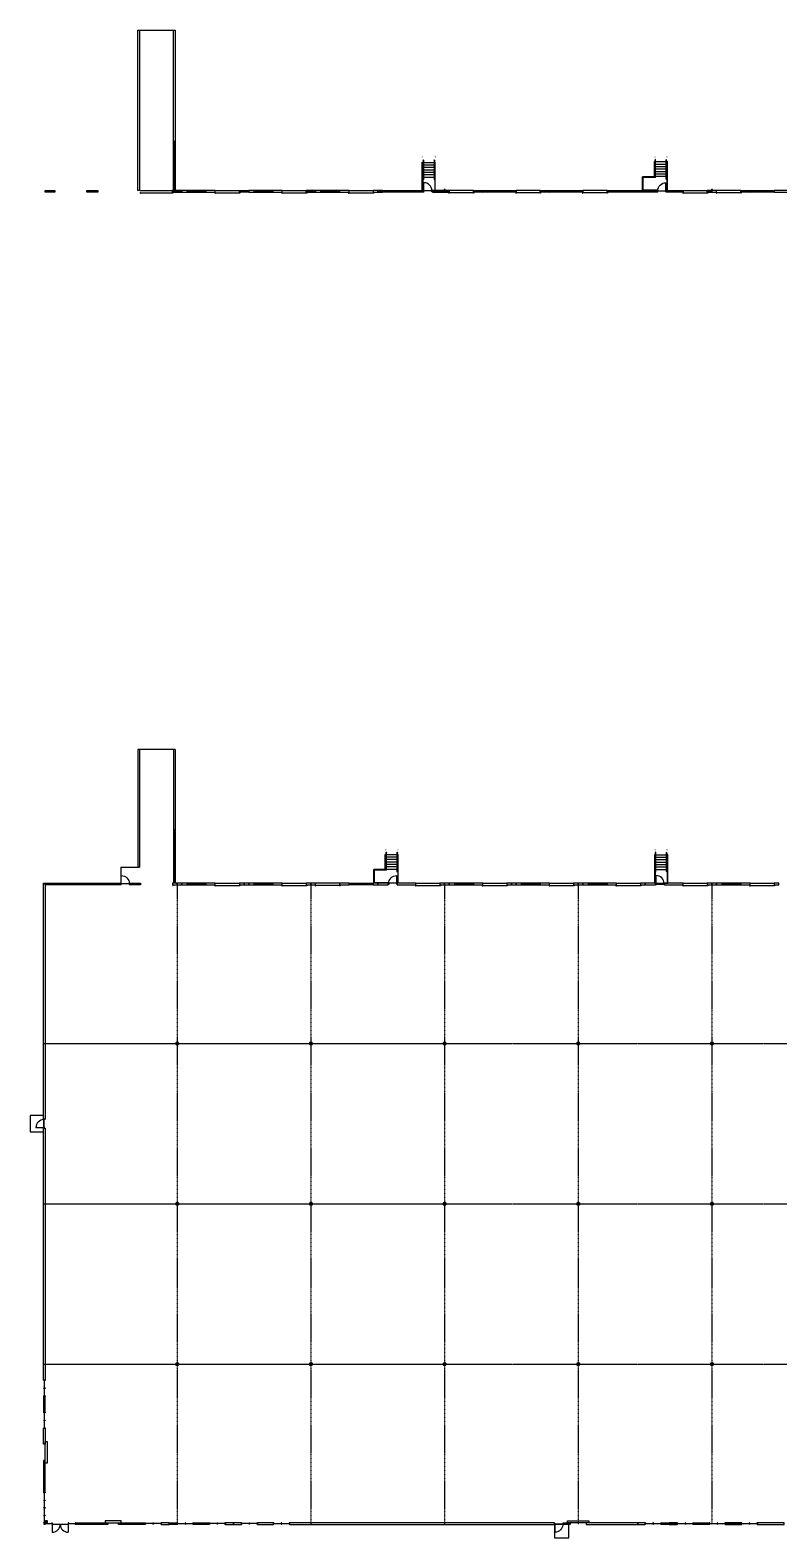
# Model space of a CAD drawing. Header units: inches. Extents: x 4796 to 12325, y 247 to 7018.
# Drawn here: x 4796 to 8156, y 247 to 7018 of the extents above; entities that cross this region are included whole.
import ezdxf

# ---------------------------------------------------------------- set-up
doc = ezdxf.new("R2010")
doc.units = ezdxf.units.IN
doc.header["$MEASUREMENT"] = 0
doc.linetypes.add('CENTER', pattern=[2, 1.25, -0.25, 0.25, -0.25])
doc.linetypes.add('CENTERX2', pattern=[4, 2.5, -0.5, 0.5, -0.5])
for name, color, linetype in [('A-Anno-Col Line', 1, 'CENTER'), ('A-Door', 3, 'Continuous'), ('A-Eqpm', 3, 'Continuous'), ('A-ES04', 4, 'Continuous'), ('A-ES07', 7, 'Continuous'), ('A-Flor-Sog', 1, 'Continuous'), ('A-Flor-Strs', 2, 'Continuous'), ('A-Glaz', 2, 'Continuous'), ('A-Site-Curb', 1, 'Continuous'), ('A-Wall', 7, 'Continuous'), ('A-Xref', 7, 'Continuous')]:
    doc.layers.add(name, color=color, linetype=linetype)
doc.layers.add('A-Detl-Patt', color=190, linetype='Continuous', lineweight=18)
doc.layers.add('A-Detl-Wide', color=212, linetype='Continuous', lineweight=35)

# ---------------------------------------------------------------- blocks, each defined once
blk = doc.blocks.new('OH-910')
at = {"layer": 'A-Eqpm', "ltscale": 50}
for points, const_width in [([(0, 9), (-2, 9), (-2, 12), (0, 12)], 1), ([(109, 10.5), (-1, 10.5)], 0.5), ([(108, 9), (110, 9), (110, 12), (108, 12)], 1)]:
    blk.add_lwpolyline(points, dxfattribs=dict(at, const_width=const_width))
for points in [[(0, 9), (-2, 9), (-2, 12), (0, 12)], [(0, 9), (-2, 9), (-2, 12), (0, 12)], [(109, 10.5), (-1, 10.5)], [(108, 9), (110, 9), (110, 12), (108, 12)]]:
    blk.add_lwpolyline(points, dxfattribs=at)
at = {"layer": 'A-Flor-Sog', "color": 1}
blk.add_line((108, 0), (0, 0), dxfattribs=at)
blk = doc.blocks.new('door3672')
at = {"layer": 'A-Door', "color": 5}
blk.add_line((38152.8, -11028.7), (38152.8, -10992.7), dxfattribs=at)
at = {"layer": 'A-Door', "color": 1}
blk.add_line((38188.8, -11028.7), (38152.8, -11028.7), dxfattribs=at)
at = {"layer": 'A-Door', "color": 6}
for points in [[(38152.8, -11028.7), (38150.8, -11028.7), (38150.8, -11033.7), (38152.8, -11033.7)], [(38188.8, -11028.7), (38190.8, -11028.7), (38190.8, -11033.7), (38188.8, -11033.7)]]:
    blk.add_lwpolyline(points, close=True, dxfattribs=at)
at = {"layer": 'A-Door', "color": 1}
blk.add_arc((38152.8, -11028.7), 36, 0, 90, dxfattribs=at)
blk = doc.blocks.new('stair-Ext')
at = {"layer": 'A-Flor-Sog', "const_width": 1}
for points in [[(-32, 139.5, 1), (-27, 139.5, 1)], [(32, 139.5, -1), (27, 139.5, -1)]]:
    blk.add_lwpolyline(points, format="xyb", close=True, dxfattribs=at)
at = {"layer": 'A-Flor-Strs', "color": 6}
for p, q in [((-29, 115.5), (-27, 115.5)), ((-29, -12), (-29, 115.5)), ((-27, 114), (-27, 115.5)), ((-27, 114), (-25.5, 114)), ((-25.5, 124.25), (-25.5, 114)), ((-24, 124.25), (-24, 114)), ((24, 114), (-24, 114)), ((24, 124.25), (24, 114)), ((25.5, 124.25), (25.5, 114)), ((27, 114), (25.5, 114)), ((29, 115.5), (27, 115.5)), ((27, 114), (27, 115.5)), ((29, -12), (29, 115.5)), ((29, -12), (-29, -12))]:
    blk.add_line(p, q, dxfattribs=at)
at = {"layer": 'A-Flor-Strs', "color": 3}
for p, q in [((-27, 114), (-27, -12)), ((-25.5, 114), (-25.5, 37.5)), ((-24, 114), (-24, 36)), ((24, 114), (24, 36)), ((25.5, 114), (25.5, 37.5)), ((27, 114), (27, -12)), ((-27, 37.5), (-25.5, 37.5)), ((-27, 36), (-24, 36)), ((27, 36), (24, 36)), ((27, 37.5), (25.5, 37.5))]:
    blk.add_line(p, q, dxfattribs=at)
at = {"layer": 'A-Flor-Strs', "color": 1}
for p, q in [((-27, 103), (-25.5, 103)), ((-27, 92), (-25.5, 92)), ((-27, 81), (-25.5, 81)), ((-27, 70), (-25.5, 70)), ((24, 103), (-24, 103)), ((24, 92), (-24, 92)), ((24, 81), (-24, 81)), ((24, 70), (-24, 70)), ((-22, 103), (-20.5, 103)), ((-22, 103), (-20.5, 103)), ((-22, 92), (-20.5, 92)), ((-22, 92), (-20.5, 92)), ((-22, 81), (-20.5, 81)), ((-22, 81), (-20.5, 81)), ((-22, 70), (-20.5, 70)), ((-22, 70), (-20.5, 70)), ((22, 103), (20.5, 103)), ((22, 92), (20.5, 92)), ((22, 81), (20.5, 81)), ((22, 70), (20.5, 70)), ((27, 103), (25.5, 103)), ((27, 92), (25.5, 92)), ((27, 81), (25.5, 81)), ((27, 70), (25.5, 70)), ((-27, 59), (-25.5, 59)), ((-27, 48), (-25.5, 48)), ((24, 59), (-24, 59)), ((24, 48), (-24, 48)), ((-22, 59), (-20.5, 59)), ((-22, 59), (-20.5, 59)), ((22, 59), (20.5, 59)), ((27, 59), (25.5, 59)), ((27, 48), (25.5, 48))]:
    blk.add_line(p, q, dxfattribs=at)
at = {"layer": 'A-Flor-Strs', "color": 6}
for centre in [(-24.75, 124.25), (24.75, 124.25)]:
    blk.add_arc(centre, 0.75, 0, 180, dxfattribs=at)
blk = doc.blocks.new('*U10')
at = {"layer": 'A-Detl-Patt'}
h = blk.add_hatch(dxfattribs=at)
h.set_pattern_fill('ANSI32', color=256, scale=6, style=0)
h.set_pattern_definition([(45, (-5, 0), (-1.591, 1.591), []), (45, (-3.9393, 0), (-1.591, 1.591), [])])
edge = h.paths.add_edge_path(flags=0)
edge.add_line((-3.75, -0.625), (3.75, -0.625))
edge.add_arc((3.75, -1.25), 0.625, 0, 90, ccw=False)
edge.add_line((4.375, -1.25), (4.375, -8.75))
edge.add_arc((3.75, -8.75), 0.625, -90, 0, ccw=False)
edge.add_line((3.75, -9.375), (-3.75, -9.375))
edge.add_arc((-3.75, -8.75), 0.625, 180, 270, ccw=False)
edge.add_line((-4.375, -8.75), (-4.375, -1.25))
edge.add_arc((-3.75, -1.25), 0.625, 90, 180, ccw=False)
edge = h.paths.add_edge_path(flags=0)
edge.add_line((-3.75, 0), (3.75, 0))
edge.add_arc((3.75, -1.25), 1.25, 0, 90, ccw=False)
edge.add_line((5, -1.25), (5, -8.75))
edge.add_arc((3.75, -8.75), 1.25, -90, 0, ccw=False)
edge.add_line((3.75, -10), (-3.75, -10))
edge.add_arc((-3.75, -8.75), 1.25, 180, 270, ccw=False)
edge.add_line((-5, -8.75), (-5, -1.25))
edge.add_arc((-3.75, -1.25), 1.25, 90, 180, ccw=False)
at = {"color": 0, "linetype": 'ByBlock'}
for points in [[(-3.75, 0), (3.75, 0, -0.41421356), (5, -1.25), (5, -8.75, -0.41421356), (3.75, -10), (-3.75, -10, -0.41421356), (-5, -8.75), (-5, -1.25, -0.41421356)], [(-3.75, -0.625), (3.75, -0.625, -0.41421356), (4.375, -1.25), (4.375, -8.75, -0.41421356), (3.75, -9.375), (-3.75, -9.375, -0.41421356), (-4.375, -8.75), (-4.375, -1.25, -0.41421356)]]:
    blk.add_lwpolyline(points, format="xyb", close=True, dxfattribs=at)
blk = doc.blocks.new('*U15')
at = {"layer": 'A-Detl-Patt'}
h = blk.add_hatch(dxfattribs=at)
h.set_pattern_fill('ANSI32', color=256, scale=6, style=0)
h.set_pattern_definition([(45, (-4, 0), (-1.591, 1.591), []), (45, (-2.9393, 0), (-1.591, 1.591), [])])
edge = h.paths.add_edge_path(flags=16)
edge.add_line((-2.75, -0.625), (2.75, -0.625))
edge.add_arc((2.75, -1.25), 0.625, 0, 90, ccw=False)
edge.add_line((3.375, -1.25), (3.375, -6.75))
edge.add_arc((2.75, -6.75), 0.625, -90, 0, ccw=False)
edge.add_line((2.75, -7.375), (-2.75, -7.375))
edge.add_arc((-2.75, -6.75), 0.625, 180, 270, ccw=False)
edge.add_line((-3.375, -6.75), (-3.375, -1.25))
edge.add_arc((-2.75, -1.25), 0.625, 90, 180, ccw=False)
edge = h.paths.add_edge_path()
edge.add_line((-2.75, 0), (2.75, 0))
edge.add_arc((2.75, -1.25), 1.25, 0, 90, ccw=False)
edge.add_line((4, -1.25), (4, -6.75))
edge.add_arc((2.75, -6.75), 1.25, -90, 0, ccw=False)
edge.add_line((2.75, -8), (-2.75, -8))
edge.add_arc((-2.75, -6.75), 1.25, 180, 270, ccw=False)
edge.add_line((-4, -6.75), (-4, -1.25))
edge.add_arc((-2.75, -1.25), 1.25, 90, 180, ccw=False)
at = {"color": 0, "linetype": 'ByBlock'}
for points in [[(-2.75, 0), (2.75, 0, -0.41421356), (4, -1.25), (4, -6.75, -0.41421356), (2.75, -8), (-2.75, -8, -0.41421356), (-4, -6.75), (-4, -1.25, -0.41421356)], [(-2.75, -0.625), (2.75, -0.625, -0.41421356), (3.375, -1.25), (3.375, -6.75, -0.41421356), (2.75, -7.375), (-2.75, -7.375, -0.41421356), (-3.375, -6.75), (-3.375, -1.25, -0.41421356)]]:
    blk.add_lwpolyline(points, format="xyb", close=True, dxfattribs=at)
blk = doc.blocks.new('ada-ara')
at = {"layer": 'A-Door'}
blk.add_line((38, -2.5), (38, -38.5), dxfattribs=at)
for points in [[(2, 2.5), (0, 2.5), (0, -2.5), (2, -2.5)], [(40, 2.5), (38, 2.5), (38, -2.5), (40, -2.5)]]:
    blk.add_lwpolyline(points, close=True, dxfattribs=at)
blk.add_arc((38, -2.5), 36, 180, 270, dxfattribs=at)
at = {"layer": 'A-Flor-Sog', "const_width": 1}
for points in [[(-13.5, -155, -1), (-8.5, -155, -1)], [(45.5, -155, 1), (40.5, -155, 1)]]:
    blk.add_lwpolyline(points, format="xyb", close=True, dxfattribs=at)
at = {"layer": 'A-Flor-Strs', "color": 6}
for p, q in [((-65, -4), (-65, -65)), ((-13, -65), (-65, -65)), ((-13, -65), (-13, -133.5)), ((45, -4), (45, -133.5)), ((-13, -133.5), (-11, -133.5)), ((-11, -132), (-9.5, -132)), ((-11, -132), (-11, -133.5)), ((-9.5, -132), (-9.5, -142.2)), ((40, -132), (-8, -132)), ((-8, -132), (-8, -142.2)), ((40, -132), (40, -142.2)), ((43, -132), (41.5, -132)), ((41.5, -132), (41.5, -142.2)), ((43, -132), (43, -133.5)), ((45, -133.5), (43, -133.5))]:
    blk.add_line(p, q, dxfattribs=at)
at = {"layer": 'A-Flor-Strs', "color": 3}
for p, q in [((0, -4), (-65, -4)), ((-63, -63), (-63, -6)), ((0, -6), (-63, -6)), ((-11, -63), (-63, -63)), ((-8.8, -63), (-11, -63)), ((-11, -131), (-11, -63)), ((-9.5, -64.5), (-11, -64.5)), ((-9.5, -64.5), (-9.5, -132)), ((-8, -63.8), (-8, -132)), ((45, -4), (0, -4)), ((0, -6), (0, -4)), ((40, -54.8), (40, -132)), ((41.5, -54.8), (41.5, -132)), ((43, -131), (43, -4))]:
    blk.add_line(p, q, dxfattribs=at)
at = {"layer": 'A-Flor-Strs', "color": 1}
for p, q in [((-11, -66), (-9.5, -66)), ((40, -66), (-8, -66)), ((43, -63), (41.5, -63)), ((43, -64.5), (41.5, -64.5)), ((43, -66), (41.5, -66)), ((-12, -132), (-9.5, -132)), ((-11, -77), (-9.5, -77)), ((-11, -88), (-9.5, -88)), ((-11, -99), (-9.5, -99)), ((-11, -110), (-9.5, -110)), ((-11, -121), (-9.5, -121)), ((-11, -130.5), (-9.5, -130.5)), ((40, -77), (-8, -77)), ((40, -88), (-8, -88)), ((40, -99), (-8, -99)), ((40, -110), (-8, -110)), ((40, -121), (-8, -121)), ((43, -77), (41.5, -77)), ((43, -88), (41.5, -88)), ((43, -99), (41.5, -99)), ((43, -110), (41.5, -110)), ((43, -121), (41.5, -121)), ((43, -130.5), (41.5, -130.5)), ((44, -132), (41.5, -132))]:
    blk.add_line(p, q, dxfattribs=at)
at = {"layer": 'A-Flor-Strs', "color": 3}
for centre, radius, start, end in [((-8.8, -63.8), 0.75, 0, 90), ((40.7, -54.8), 0.75, 0, 180), ((-12, -131), 1, 180, 0), ((44, -131), 1, 180, 0)]:
    blk.add_arc(centre, radius, start, end, dxfattribs=at)
at = {"layer": 'A-Flor-Strs', "color": 6}
for centre in [(-8.8, -142.2), (40.7, -142.2)]:
    blk.add_arc(centre, 0.75, 180, 0, dxfattribs=at)
blk = doc.blocks.new('door3684')
at = {"layer": 'A-Door', "color": 5}
blk.add_line((-2.5, -2), (-38.5, -2), dxfattribs=at)
at = {"layer": 'A-Door', "color": 1}
blk.add_line((-2.5, -2), (-2.5, -38), dxfattribs=at)
blk.add_arc((-2.5, -2), 36, 180, 270, dxfattribs=at)
at = {"layer": 'A-Glaz', "color": 6}
for points in [[(-2.5, -2), (-2.5, 0), (2.5, 0), (2.5, -2)], [(-2.5, -40), (-2.5, -38), (2.5, -38), (2.5, -40)]]:
    blk.add_lwpolyline(points, close=True, dxfattribs=at)
blk = doc.blocks.new('AdaStr')
at = {"layer": 'A-Door'}
blk.add_line((38, -2.5), (38, -38.5), dxfattribs=at)
for points in [[(2, 2.5), (0, 2.5), (0, -2.5), (2, -2.5)], [(40, 2.5), (38, 2.5), (38, -2.5), (40, -2.5)]]:
    blk.add_lwpolyline(points, close=True, dxfattribs=at)
blk.add_arc((38, -2.5), 36, 180, 270, dxfattribs=at)
at = {"layer": 'A-Flor-Sog', "const_width": 1}
for points in [[(-15, -155, -1), (-10, -155, -1)], [(44, -155, 1), (39, -155, 1)]]:
    blk.add_lwpolyline(points, format="xyb", close=True, dxfattribs=at)
at = {"layer": 'A-Flor-Strs', "color": 6}
for p, q in [((-14.5, -4), (-14.5, -133.5)), ((43.5, -4), (43.5, -133.5)), ((-14.5, -133.5), (-12.5, -133.5)), ((-12.5, -132), (-11, -132)), ((-12.5, -132), (-12.5, -133.5)), ((-11, -132), (-11, -142.2)), ((38.5, -132), (-9.5, -132)), ((-9.5, -132), (-9.5, -142.2)), ((38.5, -132), (38.5, -142.2)), ((41.5, -132), (40, -132)), ((40, -132), (40, -142.2)), ((41.5, -132), (41.5, -133.5)), ((43.5, -133.5), (41.5, -133.5))]:
    blk.add_line(p, q, dxfattribs=at)
at = {"layer": 'A-Flor-Strs', "color": 3}
for p, q in [((43.5, -4), (-14.5, -4)), ((-12.5, -131), (-12.5, -4)), ((-11, -57), (-11, -132)), ((-9.5, -57), (-9.5, -132)), ((38.5, -54.8), (38.5, -132)), ((40, -54.8), (40, -132)), ((41.5, -131), (41.5, -4))]:
    blk.add_line(p, q, dxfattribs=at)
at = {"layer": 'A-Flor-Strs', "color": 1}
for p, q in [((-12.5, -66), (-11, -66)), ((38.5, -66), (-9.5, -66)), ((41.5, -63), (40, -63)), ((41.5, -64.5), (40, -64.5)), ((41.5, -66), (40, -66)), ((-13.5, -132), (-11, -132)), ((-12.5, -77), (-11, -77)), ((-12.5, -88), (-11, -88)), ((-12.5, -99), (-11, -99)), ((-12.5, -110), (-11, -110)), ((-12.5, -121), (-11, -121)), ((-12.5, -130.5), (-11, -130.5)), ((38.5, -77), (-9.5, -77)), ((38.5, -88), (-9.5, -88)), ((38.5, -99), (-9.5, -99)), ((38.5, -110), (-9.5, -110)), ((38.5, -121), (-9.5, -121)), ((41.5, -77), (40, -77)), ((41.5, -88), (40, -88)), ((41.5, -99), (40, -99)), ((41.5, -110), (40, -110)), ((41.5, -121), (40, -121)), ((41.5, -130.5), (40, -130.5)), ((42.5, -132), (40, -132))]:
    blk.add_line(p, q, dxfattribs=at)
at = {"layer": 'A-Flor-Strs', "color": 3}
for centre, radius, start, end in [((-12.5, -57), 3, 0, 90), ((-12.5, -57), 1.5, 0, 90), ((39.2, -54.8), 0.75, 0, 180), ((-13.5, -131), 1, 180, 0), ((42.5, -131), 1, 180, 0)]:
    blk.add_arc(centre, radius, start, end, dxfattribs=at)
at = {"layer": 'A-Flor-Strs', "color": 6}
for centre in [(-10.3, -142.2), (39.2, -142.2)]:
    blk.add_arc(centre, 0.75, 180, 0, dxfattribs=at)

msp = doc.modelspace()

# ---------------------------------------------------------------- linework, layer by layer
at = {"layer": 'A-Anno-Col Line', "linetype": 'CENTER'}
for p, q in [((5455.6, 3186.7), (5455.6, 306.7)), ((6055.6, 3186.7), (6055.6, 306.7)), ((6655.6, 3186.7), (6655.6, 306.7)), ((7255.6, 3186.7), (7255.6, 306.7)), ((7855.6, 3186.7), (7855.6, 306.7))]:
    msp.add_line(p, q, dxfattribs=at)
at = {"layer": 'A-Anno-Col Line', "linetype": 'CENTERX2'}
for p, q in [((4855.6, 2466.7), (12055.6, 2466.7)), ((4855.6, 1746.7), (12055.6, 1746.7)), ((4855.6, 1026.7), (12055.6, 1026.7))]:
    msp.add_line(p, q, dxfattribs=at)
at = {"layer": 'A-Door', "color": 6}
for p, q in [((4894.6, 307.7), (4894.6, 271.7)), ((4966.6, 307.7), (4966.6, 271.7))]:
    msp.add_line(p, q, dxfattribs=at)
at = {"layer": 'A-Door', "color": 1}
msp.add_line((4894.6, 307.7), (4966.6, 307.7), dxfattribs=at)
for centre, start, end in [((4894.6, 307.7), 270, 0), ((4966.6, 307.7), 180, 270)]:
    msp.add_arc(centre, 36, start, end, dxfattribs=at)
at = {"layer": 'A-Eqpm', "color": 3}
for points in [[(5286.6, 6297.7), (5278.6, 6297.7), (5278.6, 7017.7), (5286.6, 7017.7)], [(5286.6, 6297.7), (5278.6, 6297.7), (5278.6, 7017.7), (5286.6, 7017.7)], [(5446.6, 6297.7), (5438.6, 6297.7), (5438.6, 7017.7), (5446.6, 7017.7)]]:
    msp.add_lwpolyline(points, close=True, dxfattribs=at)
at = {"layer": 'A-Eqpm', "ltscale": 50}
for points, const_width in [([(5290.6, 6288.7), (5288.6, 6288.7), (5288.6, 6285.7), (5290.6, 6285.7)], 1), ([(5289.6, 6287.2), (5435.6, 6287.2)], 0.5), ([(5434.6, 6288.7), (5436.6, 6288.7), (5436.6, 6285.7), (5434.6, 6285.7)], 1), ([(5434.6, 6288.7), (5436.6, 6288.7), (5436.6, 6285.7), (5434.6, 6285.7)], 1), ([(5290.6, 3178.4), (5288.6, 3178.4), (5288.6, 3175.4), (5290.6, 3175.4)], 1), ([(5289.6, 3176.9), (5435.6, 3176.9)], 0.5), ([(5434.6, 3178.4), (5436.6, 3178.4), (5436.6, 3175.4), (5434.6, 3175.4)], 1), ([(5626.6, 3178.4), (5624.6, 3178.4), (5624.6, 3175.4), (5626.6, 3175.4)], 1), ([(5625.6, 3176.9), (5735.6, 3176.9)], 0.5), ([(5734.6, 3178.4), (5736.6, 3178.4), (5736.6, 3175.4), (5734.6, 3175.4)], 1), ([(5926.6, 3178.4), (5924.6, 3178.4), (5924.6, 3175.4), (5926.6, 3175.4)], 1), ([(5925.6, 3176.9), (6035.6, 3176.9)], 0.5), ([(6034.6, 3178.4), (6036.6, 3178.4), (6036.6, 3175.4), (6034.6, 3175.4)], 1), ([(6076.6, 3178.4), (6074.6, 3178.4), (6074.6, 3175.4), (6076.6, 3175.4)], 1), ([(6185.6, 3176.9), (6075.6, 3176.9)], 0.5), ([(6184.6, 3178.4), (6186.6, 3178.4), (6186.6, 3175.4), (6184.6, 3175.4)], 1), ([(6526.6, 3178.4), (6524.6, 3178.4), (6524.6, 3175.4), (6526.6, 3175.4)], 1), ([(6525.6, 3176.9), (6635.6, 3176.9)], 0.5), ([(6634.6, 3178.4), (6636.6, 3178.4), (6636.6, 3175.4), (6634.6, 3175.4)], 1), ([(6826.6, 3178.4), (6824.6, 3178.4), (6824.6, 3175.4), (6826.6, 3175.4)], 1), ([(6825.6, 3176.9), (6935.6, 3176.9)], 0.5), ([(6934.6, 3178.4), (6936.6, 3178.4), (6936.6, 3175.4), (6934.6, 3175.4)], 1), ([(7126.6, 3178.4), (7124.6, 3178.4), (7124.6, 3175.4), (7126.6, 3175.4)], 1), ([(7125.6, 3176.9), (7235.6, 3176.9)], 0.5), ([(7234.6, 3178.4), (7236.6, 3178.4), (7236.6, 3175.4), (7234.6, 3175.4)], 1), ([(7426.6, 3178.4), (7424.6, 3178.4), (7424.6, 3175.4), (7426.6, 3175.4)], 1), ([(7425.6, 3176.9), (7535.6, 3176.9)], 0.5), ([(7534.6, 3178.4), (7536.6, 3178.4), (7536.6, 3175.4), (7534.6, 3175.4)], 1), ([(7726.6, 3178.4), (7724.6, 3178.4), (7724.6, 3175.4), (7726.6, 3175.4)], 1), ([(7725.6, 3176.9), (7835.6, 3176.9)], 0.5), ([(7834.6, 3178.4), (7836.6, 3178.4), (7836.6, 3175.4), (7834.6, 3175.4)], 1), ([(8026.6, 3178.4), (8024.6, 3178.4), (8024.6, 3175.4), (8026.6, 3175.4)], 1), ([(8025.6, 3176.9), (8135.6, 3176.9)], 0.5), ([(8134.6, 3178.4), (8136.6, 3178.4), (8136.6, 3175.4), (8134.6, 3175.4)], 1)]:
    msp.add_lwpolyline(points, dxfattribs=dict(at, const_width=const_width))
for points in [[(5290.6, 6288.7), (5288.6, 6288.7), (5288.6, 6285.7), (5290.6, 6285.7)], [(5289.6, 6287.2), (5435.6, 6287.2)], [(5434.6, 6288.7), (5436.6, 6288.7), (5436.6, 6285.7), (5434.6, 6285.7)], [(5434.6, 6288.7), (5436.6, 6288.7), (5436.6, 6285.7), (5434.6, 6285.7)], [(5434.6, 3178.4), (5436.6, 3178.4), (5436.6, 3175.4), (5434.6, 3175.4)], [(5434.6, 3178.4), (5436.6, 3178.4), (5436.6, 3175.4), (5434.6, 3175.4)], [(5626.6, 3178.4), (5624.6, 3178.4), (5624.6, 3175.4), (5626.6, 3175.4)], [(5625.6, 3176.9), (5735.6, 3176.9)], [(5734.6, 3178.4), (5736.6, 3178.4), (5736.6, 3175.4), (5734.6, 3175.4)], [(5734.6, 3178.4), (5736.6, 3178.4), (5736.6, 3175.4), (5734.6, 3175.4)], [(5926.6, 3178.4), (5924.6, 3178.4), (5924.6, 3175.4), (5926.6, 3175.4)], [(5925.6, 3176.9), (6035.6, 3176.9)], [(6034.6, 3178.4), (6036.6, 3178.4), (6036.6, 3175.4), (6034.6, 3175.4)], [(6034.6, 3178.4), (6036.6, 3178.4), (6036.6, 3175.4), (6034.6, 3175.4)], [(6076.6, 3178.4), (6074.6, 3178.4), (6074.6, 3175.4), (6076.6, 3175.4)], [(6076.6, 3178.4), (6074.6, 3178.4), (6074.6, 3175.4), (6076.6, 3175.4)], [(6185.6, 3176.9), (6075.6, 3176.9)], [(6184.6, 3178.4), (6186.6, 3178.4), (6186.6, 3175.4), (6184.6, 3175.4)], [(6526.6, 3178.4), (6524.6, 3178.4), (6524.6, 3175.4), (6526.6, 3175.4)], [(6525.6, 3176.9), (6635.6, 3176.9)], [(6634.6, 3178.4), (6636.6, 3178.4), (6636.6, 3175.4), (6634.6, 3175.4)], [(6634.6, 3178.4), (6636.6, 3178.4), (6636.6, 3175.4), (6634.6, 3175.4)], [(6826.6, 3178.4), (6824.6, 3178.4), (6824.6, 3175.4), (6826.6, 3175.4)], [(6825.6, 3176.9), (6935.6, 3176.9)], [(6934.6, 3178.4), (6936.6, 3178.4), (6936.6, 3175.4), (6934.6, 3175.4)], [(6934.6, 3178.4), (6936.6, 3178.4), (6936.6, 3175.4), (6934.6, 3175.4)], [(7126.6, 3178.4), (7124.6, 3178.4), (7124.6, 3175.4), (7126.6, 3175.4)], [(7125.6, 3176.9), (7235.6, 3176.9)], [(7234.6, 3178.4), (7236.6, 3178.4), (7236.6, 3175.4), (7234.6, 3175.4)], [(7234.6, 3178.4), (7236.6, 3178.4), (7236.6, 3175.4), (7234.6, 3175.4)], [(7426.6, 3178.4), (7424.6, 3178.4), (7424.6, 3175.4), (7426.6, 3175.4)], [(7425.6, 3176.9), (7535.6, 3176.9)], [(7534.6, 3178.4), (7536.6, 3178.4), (7536.6, 3175.4), (7534.6, 3175.4)], [(7534.6, 3178.4), (7536.6, 3178.4), (7536.6, 3175.4), (7534.6, 3175.4)], [(7726.6, 3178.4), (7724.6, 3178.4), (7724.6, 3175.4), (7726.6, 3175.4)], [(7725.6, 3176.9), (7835.6, 3176.9)], [(7834.6, 3178.4), (7836.6, 3178.4), (7836.6, 3175.4), (7834.6, 3175.4)], [(7834.6, 3178.4), (7836.6, 3178.4), (7836.6, 3175.4), (7834.6, 3175.4)], [(8026.6, 3178.4), (8024.6, 3178.4), (8024.6, 3175.4), (8026.6, 3175.4)], [(8025.6, 3176.9), (8135.6, 3176.9)], [(8134.6, 3178.4), (8136.6, 3178.4), (8136.6, 3175.4), (8134.6, 3175.4)], [(8134.6, 3178.4), (8136.6, 3178.4), (8136.6, 3175.4), (8134.6, 3175.4)]]:
    msp.add_lwpolyline(points, dxfattribs=at)
at = {"layer": 'A-ES04'}
for p, q in [((5278.6, 3786.7), (5278.6, 3258.7)), ((5307.6, 3786.7), (5299.6, 3786.7))]:
    msp.add_line(p, q, dxfattribs=at)
at = {"layer": 'A-ES07'}
for points in [[(7291.6, 306.7), (7522.6, 306.7), (7522.6, 314.7), (7291.6, 314.7)], [(7627.6, 314.7), (7699.6, 314.7), (7699.6, 306.7), (7627.6, 306.7)], [(7771.6, 314.7), (7843.6, 314.7), (7843.6, 306.7), (7771.6, 306.7)], [(7915.6, 314.7), (7987.6, 314.7), (7987.6, 306.7), (7915.6, 306.7)], [(8059.6, 306.7), (8179.6, 306.7), (8179.6, 314.7), (8059.6, 314.7)]]:
    msp.add_lwpolyline(points, close=True, dxfattribs=at)
at = {"layer": 'A-Flor-Sog', "color": 1}
for p, q in [((5282.6, 7017.7), (5438.6, 7017.7)), ((5290.6, 6297.7), (5434.6, 6297.7)), ((5626.6, 3186.7), (5734.6, 3186.7)), ((5926.6, 3186.7), (6034.6, 3186.7)), ((6184.6, 3186.7), (6076.6, 3186.7)), ((6526.6, 3186.7), (6634.6, 3186.7)), ((6826.6, 3186.7), (6934.6, 3186.7)), ((7126.6, 3186.7), (7234.6, 3186.7)), ((7426.6, 3186.7), (7534.6, 3186.7)), ((7726.6, 3186.7), (7834.6, 3186.7)), ((8026.6, 3186.7), (8134.6, 3186.7))]:
    msp.add_line(p, q, dxfattribs=at)
at = {"layer": 'A-Flor-Sog', "const_width": 1}
for points in [[(7597.1, 6448.7, 1), (7602.1, 6448.7, 1)], [(7656.1, 6448.7, -1), (7651.1, 6448.7, -1)]]:
    msp.add_lwpolyline(points, format="xyb", close=True, dxfattribs=at)
at = {"layer": 'A-Flor-Strs', "color": 4}
for p, q in [((5441.9, 6302.4), (5441.9, 6516.9)), ((5443.4, 6302.4), (5443.4, 6516.9))]:
    msp.add_line(p, q, dxfattribs=at)
at = {"layer": 'A-Flor-Strs', "color": 6}
for p, q in [((7601.1, 6425.7), (7601.1, 6435.9)), ((7602.6, 6425.7), (7602.6, 6435.9)), ((7650.6, 6425.7), (7650.6, 6435.9)), ((7652.1, 6425.7), (7652.1, 6435.9)), ((7597.6, 6427.2), (7599.6, 6427.2)), ((7597.6, 6358.7), (7597.6, 6427.2)), ((7599.6, 6425.7), (7599.6, 6427.2)), ((7599.6, 6425.7), (7601.1, 6425.7)), ((7650.6, 6425.7), (7602.6, 6425.7)), ((7653.6, 6425.7), (7652.1, 6425.7)), ((7655.6, 6427.2), (7653.6, 6427.2)), ((7653.6, 6425.7), (7653.6, 6427.2)), ((7655.6, 6297.7), (7655.6, 6427.2)), ((7543.6, 6297.7), (7543.6, 6358.7)), ((7597.6, 6358.7), (7543.6, 6358.7))]:
    msp.add_line(p, q, dxfattribs=at)
at = {"layer": 'A-Flor-Strs', "color": 1}
for p, q in [((7598.6, 6425.7), (7601.1, 6425.7)), ((7599.6, 6424.2), (7601.1, 6424.2)), ((7599.6, 6414.7), (7601.1, 6414.7)), ((7599.6, 6403.7), (7601.1, 6403.7)), ((7599.6, 6392.7), (7601.1, 6392.7)), ((7599.6, 6381.7), (7601.1, 6381.7)), ((7599.6, 6370.7), (7601.1, 6370.7)), ((7650.6, 6414.7), (7602.6, 6414.7)), ((7650.6, 6403.7), (7602.6, 6403.7)), ((7650.6, 6392.7), (7602.6, 6392.7)), ((7650.6, 6381.7), (7602.6, 6381.7)), ((7650.6, 6370.7), (7602.6, 6370.7)), ((7654.6, 6425.7), (7652.1, 6425.7)), ((7653.6, 6424.2), (7652.1, 6424.2)), ((7653.6, 6414.7), (7652.1, 6414.7)), ((7653.6, 6403.7), (7652.1, 6403.7)), ((7653.6, 6392.7), (7652.1, 6392.7)), ((7653.6, 6381.7), (7652.1, 6381.7)), ((7653.6, 6370.7), (7652.1, 6370.7)), ((7599.6, 6359.7), (7601.1, 6359.7)), ((7650.6, 6359.7), (7602.6, 6359.7)), ((7653.6, 6359.7), (7652.1, 6359.7)), ((7653.6, 6358.2), (7652.1, 6358.2)), ((7653.6, 6356.7), (7652.1, 6356.7))]:
    msp.add_line(p, q, dxfattribs=at)
at = {"layer": 'A-Flor-Strs', "color": 3}
for p, q in [((7599.6, 6424.7), (7599.6, 6356.7)), ((7601.1, 6358.2), (7601.1, 6425.7)), ((7602.6, 6357.4), (7602.6, 6425.7)), ((7650.6, 6348.4), (7650.6, 6425.7)), ((7652.1, 6348.4), (7652.1, 6425.7)), ((7653.6, 6424.7), (7653.6, 6297.7)), ((7610.6, 6297.7), (7543.6, 6297.7)), ((7545.6, 6356.7), (7545.6, 6299.7)), ((7599.6, 6356.7), (7545.6, 6356.7)), ((7610.6, 6299.7), (7545.6, 6299.7)), ((7601.1, 6358.2), (7599.6, 6358.2)), ((7601.9, 6356.7), (7599.6, 6356.7)), ((7610.6, 6299.7), (7610.6, 6297.7)), ((5446.6, 3786.7), (5278.6, 3786.7)), ((5286.6, 3786.7), (5286.6, 3258.7)), ((5439.6, 3786.7), (5439.6, 3186.7)), ((5446.6, 3786.7), (5446.6, 3186.7)), ((5202.6, 3258.7), (5202.6, 3186.7)), ((5202.6, 3258.7), (5286.6, 3258.7))]:
    msp.add_line(p, q, dxfattribs=at)
at = {"layer": 'A-Flor-Strs', "color": 4}
for centre, start, end in [((5442.6, 6516.9), 0, 180), ((5442.6, 6302.4), 180, 0)]:
    msp.add_arc(centre, 0.75, start, end, dxfattribs=at)
at = {"layer": 'A-Flor-Strs', "color": 6}
for centre in [(7601.9, 6435.9), (7651.4, 6435.9)]:
    msp.add_arc(centre, 0.75, 0, 180, dxfattribs=at)
at = {"layer": 'A-Flor-Strs', "color": 3}
for centre, radius, start, end in [((7598.6, 6424.7), 1, 0, 180), ((7654.6, 6424.7), 1, 0, 180), ((7601.9, 6357.4), 0.75, 270, 0), ((7651.4, 6348.4), 0.75, 180, 0)]:
    msp.add_arc(centre, radius, start, end, dxfattribs=at)
at = {"layer": 'A-Glaz', "color": 6}
for p, q in [((4860, 919.7), (4860, 952.7)), ((4860, 884.7), (4860, 917.7)), ((4859.6, 775.7), (4859.6, 808.7)), ((4859.6, 740.7), (4859.6, 773.7)), ((4859.4, 415.8), (4859.4, 448.7)), ((4859.4, 382.2), (4859.4, 413.8)), ((4859.4, 348.6), (4859.4, 380.2)), ((4859.4, 315.7), (4859.4, 346.6)), ((4864.4, 310.7), (4892.6, 310.7)), ((4968.6, 310.7), (4997.6, 310.7)), ((5346.6, 310.7), (5313.6, 310.7)), ((5381.6, 310.7), (5348.6, 310.7)), ((5457.6, 310.7), (5490.6, 310.7)), ((5492.6, 310.7), (5525.6, 310.7)), ((5634.6, 310.7), (5601.6, 310.7)), ((5669.6, 310.7), (5636.6, 310.7)), ((5778.6, 310.7), (5745.6, 310.7)), ((5813.6, 310.7), (5780.6, 310.7)), ((5889.6, 310.7), (5922.6, 310.7)), ((5924.6, 310.7), (5957.6, 310.7)), ((7557.6, 310.7, 5.9), (7590.6, 310.7, -70.2)), ((7592.6, 310.7, -70.2), (7625.6, 310.7)), ((7701.6, 310.7, 5.9), (7734.6, 310.7, -70.2)), ((7736.6, 310.7, -70.2), (7769.6, 310.7)), ((7845.6, 310.7, 5.9), (7878.6, 310.7, -70.2)), ((7880.6, 310.7, -70.2), (7913.6, 310.7)), ((7989.6, 310.7, 5.9), (8022.6, 310.7, -70.2)), ((8024.6, 310.7, -70.2), (8057.6, 310.7))]:
    msp.add_line(p, q, dxfattribs=at)
at = {"layer": 'A-Glaz', "color": 5}
for points in [[(4857, 952.7), (4857, 954.7), (4863, 954.7), (4863, 952.7)], [(4857, 917.7), (4857, 919.7), (4863, 919.7), (4863, 917.7)], [(4857, 882.7), (4857, 884.7), (4863, 884.7), (4863, 882.7)], [(4857, 884.7), (4857, 882.7), (4863, 882.7), (4863, 884.7)], [(4856.6, 808.7), (4856.6, 810.7), (4862.6, 810.7), (4862.6, 808.7)], [(4856.6, 773.7), (4856.6, 775.7), (4862.6, 775.7), (4862.6, 773.7)], [(4856.6, 738.7), (4856.6, 740.7), (4862.6, 740.7), (4862.6, 738.7)], [(4856.4, 448.7), (4856.4, 450.7), (4862.4, 450.7), (4862.4, 448.7)], [(4856.4, 413.8), (4856.4, 415.8), (4862.4, 415.8), (4862.4, 413.8)], [(4856.4, 380.2), (4856.4, 382.2), (4862.4, 382.2), (4862.4, 380.2)], [(4856.4, 346.6), (4856.4, 348.6), (4862.4, 348.6), (4862.4, 346.6)], [(4856.4, 313.7), (4856.4, 315.7), (4862.4, 315.7), (4862.4, 313.7)], [(4856.4, 307.7), (4862.4, 307.7), (4862.4, 313.7), (4856.4, 313.7)], [(4864.4, 307.7), (4862.4, 307.7), (4862.4, 313.7), (4864.4, 313.7)], [(4864.4, 307.7), (4862.4, 307.7), (4862.4, 313.7), (4864.4, 313.7)], [(4894.6, 307.7), (4892.6, 307.7), (4892.6, 313.7), (4894.6, 313.7)], [(4966.6, 307.7), (4968.6, 307.7), (4968.6, 313.7), (4966.6, 313.7)], [(4997.6, 307.7), (4999.6, 307.7), (4999.6, 313.7), (4997.6, 313.7)], [(4997.6, 307.7), (4999.6, 307.7), (4999.6, 313.7), (4997.6, 313.7)], [(5313.6, 307.7), (5311.6, 307.7), (5311.6, 313.7), (5313.6, 313.7)], [(5348.6, 307.7), (5346.6, 307.7), (5346.6, 313.7), (5348.6, 313.7)], [(5383.6, 307.7), (5381.6, 307.7), (5381.6, 313.7), (5383.6, 313.7)], [(5455.6, 307.7), (5457.6, 307.7), (5457.6, 313.7), (5455.6, 313.7)], [(5490.6, 307.7), (5492.6, 307.7), (5492.6, 313.7), (5490.6, 313.7)], [(5525.6, 307.7), (5527.6, 307.7), (5527.6, 313.7), (5525.6, 313.7)], [(5601.6, 307.7), (5599.6, 307.7), (5599.6, 313.7), (5601.6, 313.7)], [(5636.6, 307.7), (5634.6, 307.7), (5634.6, 313.7), (5636.6, 313.7)], [(5671.6, 307.7), (5669.6, 307.7), (5669.6, 313.7), (5671.6, 313.7)], [(5669.6, 307.7), (5671.6, 307.7), (5671.6, 313.7), (5669.6, 313.7)], [(5745.6, 307.7), (5743.6, 307.7), (5743.6, 313.7), (5745.6, 313.7)], [(5780.6, 307.7), (5778.6, 307.7), (5778.6, 313.7), (5780.6, 313.7)], [(5815.6, 307.7), (5813.6, 307.7), (5813.6, 313.7), (5815.6, 313.7)], [(5887.6, 307.7), (5889.6, 307.7), (5889.6, 313.7), (5887.6, 313.7)], [(5922.6, 307.7), (5924.6, 307.7), (5924.6, 313.7), (5922.6, 313.7)], [(5957.6, 307.7), (5959.6, 307.7), (5959.6, 313.7), (5957.6, 313.7)], [(7555.6, 307.7), (7557.6, 307.7), (7557.6, 313.7), (7555.6, 313.7)], [(7625.6, 307.7), (7627.6, 307.7), (7627.6, 313.7), (7625.6, 313.7)], [(7699.6, 307.7), (7701.6, 307.7), (7701.6, 313.7), (7699.6, 313.7)], [(7769.6, 307.7), (7771.6, 307.7), (7771.6, 313.7), (7769.6, 313.7)], [(7843.6, 307.7), (7845.6, 307.7), (7845.6, 313.7), (7843.6, 313.7)], [(7913.6, 307.7), (7915.6, 307.7), (7915.6, 313.7), (7913.6, 313.7)], [(7987.6, 307.7), (7989.6, 307.7), (7989.6, 313.7), (7987.6, 313.7)], [(8057.6, 307.7), (8059.6, 307.7), (8059.6, 313.7), (8057.6, 313.7)]]:
    msp.add_lwpolyline(points, close=True, dxfattribs=at)
at = {"layer": 'A-Glaz', "color": 5, "elevation": -70.2}
for points in [[(7590.6, 307.7), (7592.6, 307.7), (7592.6, 313.7), (7590.6, 313.7)], [(7734.6, 307.7), (7736.6, 307.7), (7736.6, 313.7), (7734.6, 313.7)], [(7878.6, 307.7), (7880.6, 307.7), (7880.6, 313.7), (7878.6, 313.7)], [(8022.6, 307.7), (8024.6, 307.7), (8024.6, 313.7), (8022.6, 313.7)]]:
    msp.add_lwpolyline(points, close=True, dxfattribs=at)
at = {"layer": 'A-Site-Curb'}
msp.add_lwpolyline([(4857.1, 2126.7), (4855.6, 2126.7), (4855.6, 2142.7), (4795.6, 2142.7), (4795.6, 2070.7), (4855.6, 2070.7), (4855.6, 2086.7), (4857.1, 2086.7), (4857.1, 2126.7)], dxfattribs=at)
msp.add_lwpolyline([(7148.6, 306.7), (7148.6, 246.7), (7212.6, 246.7), (7212.6, 306.7)], close=True, dxfattribs=at)
at = {"layer": 'A-Wall', "color": 1}
for p, q in [((5476.6, 6289.7), (5584.6, 6297.7)), ((5584.6, 6289.7), (5476.6, 6297.7)), ((5776.6, 6289.7), (5884.6, 6297.7)), ((5884.6, 6289.7), (5776.6, 6297.7)), ((6076.6, 6289.7), (6184.6, 6297.7)), ((6184.6, 6289.7), (6076.6, 6297.7)), ((6376.6, 6289.7), (6484.6, 6297.7)), ((6484.6, 6289.7), (6376.6, 6297.7)), ((6934.6, 6289.7), (6826.6, 6297.7)), ((6826.6, 6289.7), (6934.6, 6297.7)), ((7234.6, 6289.7), (7126.6, 6297.7)), ((7126.6, 6289.7), (7234.6, 6297.7)), ((8134.6, 6289.7), (8026.6, 6297.7)), ((8026.6, 6290.4), (8134.6, 6297.7)), ((5442.4, 3425.9), (5442.4, 3186.7)), ((5443.9, 3425.9), (5443.9, 3186.7)), ((5476.6, 3179.4), (5584.6, 3186.7)), ((5584.6, 3179.4), (5476.6, 3186.7)), ((5776.6, 3179.4), (5884.6, 3186.7)), ((5884.6, 3179.4), (5776.6, 3186.7)), ((6334.6, 3179.4), (6226.6, 3186.7)), ((6226.6, 3179.4), (6334.6, 3186.7)), ((6676.6, 3179.4), (6784.6, 3186.7)), ((6784.6, 3179.4), (6676.6, 3186.7)), ((6976.6, 3179.4), (7084.6, 3186.7)), ((7084.6, 3179.4), (6976.6, 3186.7)), ((7276.6, 3179.4), (7384.6, 3186.7)), ((7384.6, 3179.4), (7276.6, 3186.7)), ((7876.6, 3179.4), (7984.6, 3186.7)), ((7984.6, 3179.4), (7876.6, 3186.7))]:
    msp.add_line(p, q, dxfattribs=at)
at = {"layer": 'A-Wall'}
for points in [[(4863.6, 6297.7), (4905.6, 6297.7), (4905.6, 6289.7), (4863.6, 6289.7)], [(5049.6, 6297.7), (5099.6, 6297.7), (5099.6, 6289.7), (5049.6, 6289.7)], [(5455.6, 6297.7), (5434.6, 6297.7), (5434.6, 6289.7), (5455.6, 6289.7)], [(5434.6, 6297.7), (5455.6, 6297.7), (5455.6, 6289.7), (5434.6, 6289.7)], [(5455.6, 6297.7), (5476.6, 6297.7), (5476.6, 6289.7), (5455.6, 6289.7)], [(5476.6, 6297.7), (5455.6, 6297.7), (5455.6, 6289.7), (5476.6, 6289.7)], [(5584.6, 6297.7), (5476.6, 6297.7), (5476.6, 6289.7), (5584.6, 6289.7)], [(5626.6, 6297.7), (5584.6, 6297.7), (5584.6, 6289.7), (5626.6, 6289.7)], [(5734.6, 6297.7), (5776.6, 6297.7), (5776.6, 6289.7), (5734.6, 6289.7)], [(5884.6, 6297.7), (5776.6, 6297.7), (5776.6, 6289.7), (5884.6, 6289.7)], [(5926.6, 6297.7), (5884.6, 6297.7), (5884.6, 6289.7), (5926.6, 6289.7)], [(6055.6, 6297.7), (6034.6, 6297.7), (6034.6, 6289.7), (6055.6, 6289.7)], [(6034.6, 6297.7), (6055.6, 6297.7), (6055.6, 6289.7), (6034.6, 6289.7)], [(6076.6, 6297.7), (6055.6, 6297.7), (6055.6, 6289.7), (6076.6, 6289.7)], [(6055.6, 6297.7), (6076.6, 6297.7), (6076.6, 6289.7), (6055.6, 6289.7)], [(6184.6, 6297.7), (6076.6, 6297.7), (6076.6, 6289.7), (6184.6, 6289.7)], [(6226.6, 6297.7), (6184.6, 6297.7), (6184.6, 6289.7), (6226.6, 6289.7)], [(6355.6, 6297.7), (6334.6, 6297.7), (6334.6, 6289.7), (6355.6, 6289.7)], [(6376.6, 6297.7), (6355.6, 6297.7), (6355.6, 6289.7), (6376.6, 6289.7)], [(6355.6, 6297.7), (6376.6, 6297.7), (6376.6, 6289.7), (6355.6, 6289.7)], [(6376.6, 6297.7), (6484.6, 6297.7), (6484.6, 6289.7), (6376.6, 6289.7)], [(6484.6, 6297.7), (6560.6, 6297.7), (6560.6, 6289.7), (6484.6, 6289.7)], [(6600.6, 6297.7), (6676.6, 6297.7), (6676.6, 6289.7), (6600.6, 6289.7)], [(6600.6, 6289.7), (6655.6, 6289.7), (6655.6, 6297.7), (6600.6, 6297.7)], [(6658.1, 6302.7), (6653.1, 6302.7), (6653.1, 6297.7), (6658.1, 6297.7)], [(6658.1, 6302.7), (6653.1, 6302.7), (6653.1, 6297.7), (6658.1, 6297.7)], [(6655.6, 6297.7), (6676.6, 6297.7), (6676.6, 6289.7), (6655.6, 6289.7)], [(6655.6, 6289.7), (6676.6, 6289.7), (6676.6, 6297.7), (6655.6, 6297.7)], [(6784.6, 6297.7), (6826.6, 6297.7), (6826.6, 6289.7), (6784.6, 6289.7)], [(6826.6, 6297.7), (6934.6, 6297.7), (6934.6, 6289.7), (6826.6, 6289.7)], [(6934.6, 6297.7), (6955.6, 6297.7), (6955.6, 6289.7), (6934.6, 6289.7)], [(6934.6, 6297.7), (6955.6, 6297.7), (6955.6, 6289.7), (6934.6, 6289.7)], [(6955.6, 6297.7), (6976.6, 6297.7), (6976.6, 6289.7), (6955.6, 6289.7)], [(6955.6, 6297.7), (6976.6, 6297.7), (6976.6, 6289.7), (6955.6, 6289.7)], [(7084.6, 6297.7), (7126.6, 6297.7), (7126.6, 6289.7), (7084.6, 6289.7)], [(7126.6, 6297.7), (7234.6, 6297.7), (7234.6, 6289.7), (7126.6, 6289.7)], [(7234.6, 6297.7), (7255.6, 6297.7), (7255.6, 6289.7), (7234.6, 6289.7)], [(7234.6, 6297.7), (7255.6, 6297.7), (7255.6, 6289.7), (7234.6, 6289.7)], [(7255.6, 6297.7), (7276.6, 6297.7), (7276.6, 6289.7), (7255.6, 6289.7)], [(7255.6, 6297.7), (7276.6, 6297.7), (7276.6, 6289.7), (7255.6, 6289.7)], [(7384.6, 6297.7), (7534.6, 6297.7), (7534.6, 6289.7), (7384.6, 6289.7)], [(7384.6, 6297.7), (7534.6, 6297.7), (7534.6, 6289.7), (7384.6, 6289.7)], [(7534.6, 6297.7), (7610.6, 6297.7), (7610.6, 6289.7), (7534.6, 6289.7)], [(7534.6, 6297.7), (7610.6, 6297.7), (7610.6, 6289.7), (7534.6, 6289.7)], [(7650.6, 6297.7), (7726.6, 6297.7), (7726.6, 6289.7), (7650.6, 6289.7)], [(7855.6, 6297.7), (7834.6, 6297.7), (7834.6, 6289.7), (7855.6, 6289.7)], [(7834.6, 6297.7), (7855.6, 6297.7), (7855.6, 6289.7), (7834.6, 6289.7)], [(7858.1, 6302.7), (7853.1, 6302.7), (7853.1, 6297.7), (7858.1, 6297.7)], [(7858.1, 6302.7), (7853.1, 6302.7), (7853.1, 6297.7), (7858.1, 6297.7)], [(7876.6, 6297.7), (7855.6, 6297.7), (7855.6, 6289.7), (7876.6, 6289.7)], [(7984.6, 6297.7), (8026.6, 6297.7), (8026.6, 6289.7), (7984.6, 6289.7)], [(8134.6, 6289.7), (8026.6, 6289.7), (8026.6, 6297.7), (8134.6, 6297.7)], [(8264.6, 6297.7), (8134.6, 6297.7), (8134.6, 6289.7), (8264.6, 6289.7)], [(4855.6, 3186.7), (4863.6, 3186.7), (4863.6, 2126.7), (4855.6, 2126.7)], [(5476.6, 3179.4), (5584.6, 3179.4), (5584.6, 3186.7), (5476.6, 3186.7)], [(5776.6, 3179.4), (5884.6, 3179.4), (5884.6, 3186.7), (5776.6, 3186.7)], [(6334.6, 3179.4), (6226.6, 3179.4), (6226.6, 3186.7), (6334.6, 3186.7)], [(6676.6, 3179.4), (6784.6, 3179.4), (6784.6, 3186.7), (6676.6, 3186.7)], [(6976.6, 3179.4), (7084.6, 3179.4), (7084.6, 3186.7), (6976.6, 3186.7)], [(7276.6, 3179.4), (7384.6, 3179.4), (7384.6, 3186.7), (7276.6, 3186.7)], [(7876.6, 3179.4), (7984.6, 3179.4), (7984.6, 3186.7), (7876.6, 3186.7)], [(4855.6, 2086.7), (4863.6, 2086.7), (4863.6, 954.7), (4855.6, 954.7)], [(4855.6, 882.7), (4855.6, 846.7), (4863.6, 846.7), (4863.6, 882.7)], [(4855.6, 846.7), (4855.6, 810.7), (4863.6, 810.7), (4863.6, 846.7)], [(4855.6, 666.7), (4855.6, 738.7), (4863.6, 738.7), (4863.6, 666.7)], [(4863.6, 678.7), (4871.6, 678.7), (4871.6, 582.7), (4863.6, 582.7)], [(5203.6, 314.7), (5203.6, 322.7), (5131.6, 322.7), (5131.6, 314.7)], [(5311.6, 306.7), (5191.6, 306.7), (5191.6, 314.7), (5311.6, 314.7)], [(5383.6, 306.7), (5419.6, 306.7), (5419.6, 314.7), (5383.6, 314.7)], [(5455.6, 306.7), (5419.6, 306.7), (5419.6, 314.7), (5455.6, 314.7)], [(5599.6, 306.7), (5527.6, 306.7), (5527.6, 314.7), (5599.6, 314.7)], [(5671.6, 306.7), (5707.6, 306.7), (5707.6, 314.7), (5671.6, 314.7)], [(5707.6, 306.7), (5743.6, 306.7), (5743.6, 314.7), (5707.6, 314.7)], [(5815.6, 306.7), (5887.6, 306.7), (5887.6, 314.7), (5815.6, 314.7)], [(7148.6, 314.7), (5959.6, 314.7), (5959.6, 306.7), (7148.6, 306.7)], [(7188.6, 306.7), (7188.6, 314.7), (7219.6, 314.7), (7219.6, 306.7)], [(7207.6, 314.7), (7207.6, 322.7), (7303.6, 322.7), (7303.6, 314.7)], [(7555.6, 314.7), (7522.6, 314.7), (7522.6, 306.7), (7555.6, 306.7)], [(7699.6, 314.7), (7663.6, 314.7), (7663.6, 306.7), (7699.6, 306.7)], [(7951.6, 314.7), (7915.6, 314.7), (7915.6, 306.7), (7951.6, 306.7)], [(7987.6, 314.7), (7951.6, 314.7), (7951.6, 306.7), (7987.6, 306.7)]]:
    msp.add_lwpolyline(points, close=True, dxfattribs=at)
for points in [[(4863.6, 3179.4), (4863.6, 3186.7), (5202.6, 3186.7), (5202.6, 3179.4), (4863.6, 3179.4)], [(5242.6, 3179.4), (5242.6, 3186.7), (5290.6, 3186.7), (5290.6, 3179.4), (5242.6, 3179.4)], [(5455.6, 3179.4), (5455.6, 3186.7), (5434.6, 3186.7), (5434.6, 3179.4), (5455.6, 3179.4)], [(5476.6, 3179.4), (5476.6, 3186.7), (5455.6, 3186.7), (5455.6, 3179.4), (5476.6, 3179.4)], [(5626.6, 3179.4), (5626.6, 3186.7), (5584.6, 3186.7), (5584.6, 3179.4), (5626.6, 3179.4)], [(5755.6, 3179.4), (5755.6, 3186.7), (5734.6, 3186.7), (5734.6, 3179.4), (5755.6, 3179.4)], [(5776.6, 3179.4), (5776.6, 3186.7), (5755.6, 3186.7), (5755.6, 3179.4), (5776.6, 3179.4)], [(5926.6, 3179.4), (5926.6, 3186.7), (5884.6, 3186.7), (5884.6, 3179.4), (5926.6, 3179.4)], [(6055.6, 3179.4), (6055.6, 3186.7), (6034.6, 3186.7), (6034.6, 3179.4), (6055.6, 3179.4)], [(6076.6, 3179.4), (6076.6, 3186.7), (6055.6, 3186.7), (6055.6, 3179.4), (6076.6, 3179.4)], [(6226.6, 3179.4), (6226.6, 3186.7), (6184.6, 3186.7), (6184.6, 3179.4), (6226.6, 3179.4)], [(6355.6, 3179.4), (6355.6, 3186.7), (6334.6, 3186.7), (6334.6, 3179.4), (6355.6, 3179.4)], [(6402.6, 3179.4), (6402.6, 3186.7), (6355.6, 3186.7), (6355.6, 3179.4), (6402.6, 3179.4)], [(6526.6, 3179.4), (6526.6, 3186.7), (6442.6, 3186.7), (6442.6, 3179.4), (6526.6, 3179.4)], [(6655.6, 3179.4), (6655.6, 3186.7), (6634.6, 3186.7), (6634.6, 3179.4), (6655.6, 3179.4)], [(6676.6, 3179.4), (6676.6, 3186.7), (6655.6, 3186.7), (6655.6, 3179.4), (6676.6, 3179.4)], [(6826.6, 3179.4), (6826.6, 3186.7), (6784.6, 3186.7), (6784.6, 3179.4), (6826.6, 3179.4)], [(6955.6, 3179.4), (6955.6, 3186.7), (6934.6, 3186.7), (6934.6, 3179.4), (6955.6, 3179.4)], [(6976.6, 3179.4), (6976.6, 3186.7), (6955.6, 3186.7), (6955.6, 3179.4), (6976.6, 3179.4)], [(7126.6, 3179.4), (7126.6, 3186.7), (7084.6, 3186.7), (7084.6, 3179.4), (7126.6, 3179.4)], [(7255.6, 3179.4), (7255.6, 3186.7), (7234.6, 3186.7), (7234.6, 3179.4), (7255.6, 3179.4)], [(7276.6, 3179.4), (7276.6, 3186.7), (7255.6, 3186.7), (7255.6, 3179.4), (7276.6, 3179.4)], [(7426.6, 3179.4), (7426.6, 3186.7), (7384.6, 3186.7), (7384.6, 3179.4), (7426.6, 3179.4)], [(7555.6, 3179.4), (7555.6, 3186.7), (7534.6, 3186.7), (7534.6, 3179.4), (7555.6, 3179.4)], [(7602.6, 3179.4), (7602.6, 3186.7), (7555.6, 3186.7), (7555.6, 3179.4), (7602.6, 3179.4)], [(7726.6, 3179.4), (7726.6, 3186.7), (7642.6, 3186.7), (7642.6, 3179.4), (7726.6, 3179.4)], [(7855.6, 3179.4), (7855.6, 3186.7), (7834.6, 3186.7), (7834.6, 3179.4), (7855.6, 3179.4)], [(7876.6, 3179.4), (7876.6, 3186.7), (7855.6, 3186.7), (7855.6, 3179.4), (7876.6, 3179.4)], [(8026.6, 3179.4), (8026.6, 3186.7), (7984.6, 3186.7), (7984.6, 3179.4), (8026.6, 3179.4)], [(8155.6, 3179.4), (8155.6, 3186.7), (8134.6, 3186.7), (8134.6, 3179.4), (8155.6, 3179.4)]]:
    msp.add_lwpolyline(points, dxfattribs=at)
at = {"layer": 'A-Wall', "color": 7}
for points in [[(4855.6, 450.7), (4863.6, 450.7), (4863.6, 594.7), (4855.6, 594.7)], [(4999.6, 306.7), (4999.6, 314.7), (5143.6, 314.7), (5143.6, 306.7)]]:
    msp.add_lwpolyline(points, close=True, dxfattribs=at)
at = {"layer": 'A-Wall', "color": 1}
msp.add_arc((5443.1, 3425.9), 0.75, 0, 180, dxfattribs=at)
at = {"layer": 'A-Xref'}
msp.add_line((7604.6, 3182.7), (7640.6, 3182.7), dxfattribs=at)

# ---------------------------------------------------------------- block references
at = {"layer": 'A-Anno-Col Line', "xscale": -1}
msp.add_blockref('stair-Ext', (6584.6, 6309.7), dxfattribs=at)
at = {"layer": 'A-Detl-Wide', "rotation": 180}
for p in [(5455.6, 2461.7), (6055.6, 2461.7), (6655.6, 2461.7), (7255.6, 2461.7), (7855.6, 2461.7), (5455.6, 1741.7), (6055.6, 1741.7), (6655.6, 1741.7), (7255.6, 1741.7), (7855.6, 1741.7), (5455.6, 1021.7), (6055.6, 1021.7), (6655.6, 1021.7), (7255.6, 1021.7), (7855.6, 1021.7)]:
    msp.add_blockref('*U10', p, dxfattribs=at)
at = {"layer": 'A-Detl-Wide', "xscale": -1, "rotation": 270}
msp.add_blockref('*U15', (4872, 318.7), dxfattribs=at)
at = {"layer": 'A-Wall'}
for name, p, rotation in [('OH-910', (5734.6, 6297.7), 180), ('OH-910', (6034.6, 6297.7), 180.000000000013), ('OH-910', (6334.6, 6297.7), 180.000000000013), ('OH-910', (7834.6, 6297.7), 180), ('door3672', (-6171.6, -36064.1), 90.00000000000001)]:
    msp.add_blockref(name, p, dxfattribs=dict(at, rotation=rotation))
msp.add_blockref('door3672', (-31590.2, 17325.3), dxfattribs=at)
at = {"layer": 'A-Wall', "xscale": -1}
for name, p, rotation in [('OH-910', (6676.6, 6297.7), 180), ('OH-910', (6976.6, 6297.7), 180), ('OH-910', (7276.6, 6297.7), 180), ('OH-910', (7876.6, 6297.7), 180), ('ada-ara', (6402.6, 3182.7), 180), ('door3684', (5202.6, 3182.7), 90), ('door3672', (-31002.2, -10720.6), 180)]:
    msp.add_blockref(name, p, dxfattribs=dict(at, rotation=rotation))
msp.add_blockref('door3672', (45801.4, 17325.3), dxfattribs=at)
at = {"layer": 'A-Xref', "rotation": 180}
msp.add_blockref('AdaStr', (7642.6, 3182.7), dxfattribs=at)

doc.saveas('drawing.dxf')
